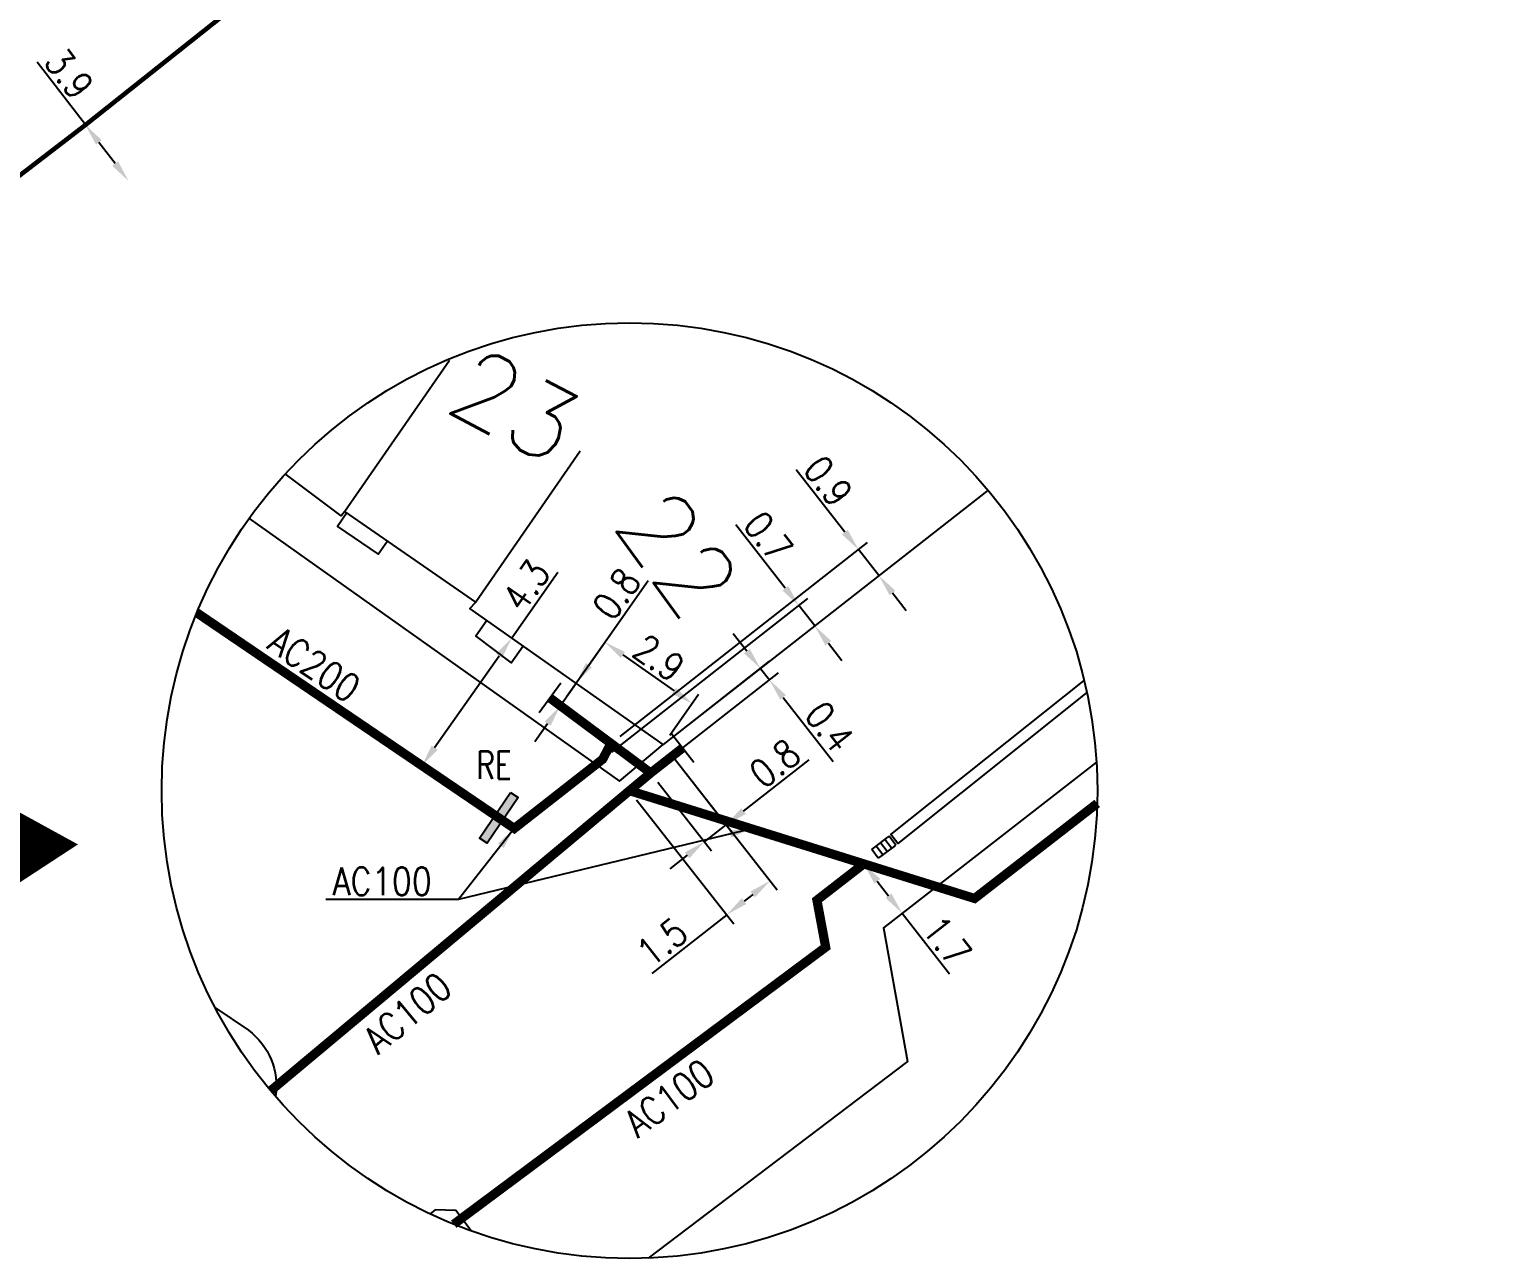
# Model space of a CAD drawing. Header units: millimetres. Extents: x 160996 to 162003, y 120996 to 122000.
# Drawn here: x 161220.3 to 161300.5, y 121513.4 to 121580.3 of the extents above; entities that cross this region are included whole.
import ezdxf
from ezdxf.enums import TextEntityAlignment as Align

# ---------------------------------------------------------------- set-up
doc = ezdxf.new("R2010")
doc.units = ezdxf.units.MM
doc.header["$PDMODE"] = 34
doc.linetypes.add('L_100_AP', pattern=[14, 10, -1.5, 1, -1.5])
doc.linetypes.add('L_100_PE', pattern=[14, 10, -1.5, 1, -1.5])
doc.layers.get('0').update_dxf_attribs({"linetype": 'CONTINUOUS'})
doc.layers.get('Defpoints').update_dxf_attribs({"linetype": 'CONTINUOUS'})
for name, color, linetype in [('L_140', 3, 'CONTINUOUS'), ('L_340', 7, 'CONTINUOUS'), ('L_900', 7, 'CONTINUOUS'), ('W0008', 7, 'CONTINUOUS'), ('W0100', 7, 'CONTINUOUS'), ('W0334', 7, 'CONTINUOUS'), ('W0400', 7, 'CONTINUOUS'), ('W0991', 7, 'CONTINUOUS'), ('W1102', 7, 'CONTINUOUS')]:
    doc.layers.add(name, color=color, linetype=linetype)
doc.styles.get("Standard").update_dxf_attribs({"font": 'romans.shx', "width": 0.85})
doc.dimstyles.get("Standard").update_dxf_attribs({"dimtxt": 1.5, "dimasz": 1.2, "dimexe": 0.625, "dimexo": 0.625, "dimgap": 0.25, "dimtad": 1, "dimdec": 1, "dimzin": 0, "dimdsep": 46, "dimtxsty": 'Standard', "dimcen": -0.5, "dimadec": 0, "dimazin": 0, "dimtfac": 1, "dimtdec": 1, "dimtmove": 0, "dimatfit": 3, "dimfxl": 0, "dimtolj": 1, "dimtzin": 0, "dimarcsym": 0})

# ---------------------------------------------------------------- blocks, each defined once
blk = doc.blocks.new('*D184')
at = {"layer": 'Defpoints', "color": 0, "linetype": 'Continuous', "transparency": 16777216}
for p in [(161223.314, 121575.062), (161225.662, 121572.011), (161225.662, 121572.011)]:
    blk.add_point(p, dxfattribs=at)
at = {"layer": 'L_140', "color": 0, "linetype": 'Continuous', "lineweight": -2, "transparency": 16777216}
for p, q in [((161223.314, 121575.062), (161220.684, 121578.477)), ((161224.93, 121572.962), (161224.046, 121574.111))]:
    blk.add_line(p, q, dxfattribs=at)
at = {"layer": 'L_140', "color": 0, "linetype": 'Continuous', "transparency": 16777216}
for points in [[(161224.204, 121574.233), (161223.887, 121573.989), (161223.314, 121575.062)], [(161225.089, 121573.084), (161224.772, 121572.84), (161225.662, 121572.011)]]:
    blk.add_solid(points, dxfattribs=at)
at = {"layer": 'L_140', "color": 0, "linetype": 'Continuous', "transparency": 16777216, "insert": (161222.426, 121577.855), "char_height": 1.5, "attachment_point": 5, "rotation": 307.58974}
blk.add_mtext('\\A1;3.9', dxfattribs=at)
blk = doc.blocks.new('T400')
for p, q in [((-0.15, 0.3), (0.15, 0.3)), ((-0.15, -0.25), (-0.15, 0.3)), ((-0.15, 0.15), (0.15, 0.15)), ((-0.15, 0), (0.15, 0)), ((0.15, 0.3), (0.15, -0.25)), ((-0.15, -0.15), (0.15, -0.15)), ((-0.15, -0.25), (-0.15, -0.3)), ((-0.15, -0.3), (0.15, -0.3)), ((0.15, -0.3), (0.15, -0.25))]:
    blk.add_line(p, q)
blk = doc.blocks.new('L_340_07')
at = {"color": 0, "linetype": 'Continuous', "flags": 128}
blk.add_lwpolyline([(0.35, -0.5), (0.35, 0.5)], dxfattribs=at)
at = {"color": 0, "linetype": 'Continuous', "const_width": 0.25, "flags": 128}
blk.add_lwpolyline([(0, 0), (0.35, 0)], dxfattribs=at)
at = {"color": 0, "linetype": 'Continuous', "width": 0.75, "flags": 3}
for tag, p in [('DEF_LEG', (0.723, -3.465)), ('DEF_COUP', (0.723, -5.965)), ('DEF_TYPE', (0.723, -8.465))]:
    blk.add_attdef(tag, text='', height=1.2, dxfattribs=at).set_placement(p, align=Align.MIDDLE)
blk = doc.blocks.new('L_340_20')
at = {"linetype": 'Continuous'}
blk.add_hatch(color=0, dxfattribs=at).paths.add_polyline_path([(0.125, 0.75), (-0.125, 0.75), (-0.125, -0.75), (0.125, -0.75)])
at = {"color": 0, "linetype": 'Continuous'}
blk.add_lwpolyline([(-0.125, 0.75), (0.125, 0.75), (0.125, -0.75), (-0.125, -0.75)], close=True, dxfattribs=at)
at = {"color": 0, "linetype": 'Continuous', "width": 0.75}
for tag, height, flags, p in [('RE', 1, 8, (0, 1.867)), ('DEF_LEG', 1.2, 3, (0, -5)), ('DEF_COUP', 1.2, 3, (0, -7.5)), ('DEF_TYPE', 1.2, 3, (0, -10))]:
    blk.add_attdef(tag, text='', height=height, dxfattribs=dict(at, flags=flags)).set_placement(p, align=Align.MIDDLE)
blk = doc.blocks.new('*D235')
at = {"layer": 'Defpoints', "color": 0, "linetype": 'Continuous', "transparency": 16777216}
for p in [(161284.628, 121557.195), (161285.738, 121555.778), (161271.155, 121546.646)]:
    blk.add_point(p, dxfattribs=at)
at = {"layer": 'L_140', "color": 0, "linetype": 'Continuous', "lineweight": -2, "transparency": 16777216}
for p, q in [((161283.888, 121558.14), (161281.231, 121561.534)), ((161271.647, 121547.031), (161285.12, 121557.58)), ((161285.738, 121555.778), (161284.628, 121557.195)), ((161286.477, 121554.833), (161287.217, 121553.888))]:
    blk.add_line(p, q, dxfattribs=at)
at = {"layer": 'L_140', "color": 0, "linetype": 'Continuous', "transparency": 16777216}
for points in [[(161284.046, 121558.263), (161283.731, 121558.016), (161284.628, 121557.195)], [(161286.635, 121554.956), (161286.32, 121554.709), (161285.738, 121555.778)]]:
    blk.add_solid(points, dxfattribs=at)
at = {"layer": 'L_140', "color": 0, "linetype": 'Continuous', "transparency": 16777216, "insert": (161282.977, 121560.926), "char_height": 1.5, "attachment_point": 5, "rotation": 308.05969}
blk.add_mtext('\\A1;0.9', dxfattribs=at)
blk = doc.blocks.new('*D236')
at = {"layer": 'Defpoints', "color": 0, "linetype": 'Continuous', "transparency": 16777216}
for p in [(161284.915, 121540.091), (161284.915, 121540.091), (161287.002, 121537.407)]:
    blk.add_point(p, dxfattribs=at)
at = {"layer": 'L_140', "color": 0, "linetype": 'Continuous', "lineweight": -2, "transparency": 16777216}
for p, q in [((161285.652, 121539.144), (161286.265, 121538.354)), ((161287.002, 121537.407), (161289.573, 121534.099))]:
    blk.add_line(p, q, dxfattribs=at)
at = {"layer": 'L_140', "color": 0, "linetype": 'Continuous', "transparency": 16777216}
for points in [[(161285.81, 121539.266), (161285.494, 121539.021), (161284.915, 121540.091)], [(161286.423, 121538.477), (161286.107, 121538.231), (161287.002, 121537.407)]]:
    blk.add_solid(points, dxfattribs=at)
at = {"layer": 'L_140', "color": 0, "linetype": 'Continuous', "transparency": 16777216, "insert": (161289.445, 121535.893), "char_height": 1.5, "attachment_point": 5, "rotation": 307.8615}
blk.add_mtext('\\A1;1.7', dxfattribs=at)
blk = doc.blocks.new('*D237')
at = {"layer": 'Defpoints', "color": 0, "linetype": 'Continuous', "transparency": 16777216}
for p in [(161282.247, 121553.045), (161282.247, 121553.045), (161270.702, 121545.784)]:
    blk.add_point(p, dxfattribs=at)
at = {"layer": 'L_140', "color": 0, "linetype": 'Continuous', "lineweight": -2, "transparency": 16777216}
for p, q in [((161280.645, 121555.092), (161277.95, 121558.534)), ((161271.194, 121546.169), (161281.877, 121554.533)), ((161282.247, 121553.045), (161281.384, 121554.147)), ((161282.987, 121552.1), (161283.727, 121551.155))]:
    blk.add_line(p, q, dxfattribs=at)
at = {"layer": 'L_140', "color": 0, "linetype": 'Continuous', "transparency": 16777216}
for points in [[(161280.802, 121555.215), (161280.487, 121554.969), (161281.384, 121554.147)], [(161283.145, 121552.223), (161282.83, 121551.977), (161282.247, 121553.045)]]:
    blk.add_solid(points, dxfattribs=at)
at = {"layer": 'L_140', "color": 0, "linetype": 'Continuous', "transparency": 16777216, "insert": (161279.715, 121557.902), "char_height": 1.5, "attachment_point": 5, "rotation": 308.05969}
blk.add_mtext('\\A1;0.7', dxfattribs=at)
blk = doc.blocks.new('*D238')
at = {"layer": 'Defpoints', "color": 0, "linetype": 'Continuous', "transparency": 16777216}
for p in [(161269.26, 121549.926), (161269.26, 121549.926), (161268.397, 121548.699)]:
    blk.add_point(p, dxfattribs=at)
at = {"layer": 'L_340', "color": 0, "linetype": 'Continuous', "lineweight": -2, "transparency": 16777216}
for p, q in [((161269.95, 121550.908), (161273.182, 121555.508)), ((161268.397, 121548.699), (161269.26, 121549.926)), ((161267.707, 121547.717), (161267.017, 121546.735))]:
    blk.add_line(p, q, dxfattribs=at)
at = {"layer": 'L_340', "color": 0, "linetype": 'Continuous', "transparency": 16777216}
for points in [[(161269.786, 121551.023), (161270.113, 121550.793), (161269.26, 121549.926)], [(161267.544, 121547.832), (161267.871, 121547.602), (161268.397, 121548.699)]]:
    blk.add_solid(points, dxfattribs=at)
at = {"layer": 'L_340', "color": 0, "linetype": 'Continuous', "transparency": 16777216, "insert": (161271.452, 121554.786), "char_height": 1.5, "attachment_point": 5, "rotation": 54.9041}
blk.add_mtext('\\A1;0.8', dxfattribs=at)
blk = doc.blocks.new('*D239')
at = {"layer": 'Defpoints', "color": 0, "linetype": 'Continuous', "transparency": 16777216}
for p in [(161268.397, 121548.699), (161275.569, 121548.817), (161274.005, 121546.592)]:
    blk.add_point(p, dxfattribs=at)
at = {"layer": 'L_340', "color": 0, "linetype": 'Continuous', "lineweight": -2, "transparency": 16777216}
for p, q in [((161268.757, 121549.21), (161271.183, 121552.663)), ((161271.805, 121551.462), (161274.587, 121549.507)), ((161274.364, 121547.103), (161275.928, 121549.329))]:
    blk.add_line(p, q, dxfattribs=at)
at = {"layer": 'L_340', "color": 0, "linetype": 'Continuous', "transparency": 16777216}
for points in [[(161271.92, 121551.626), (161271.69, 121551.298), (161270.824, 121552.152)], [(161274.702, 121549.671), (161274.472, 121549.344), (161275.569, 121548.817)]]:
    blk.add_solid(points, dxfattribs=at)
at = {"layer": 'L_340', "color": 0, "linetype": 'Continuous', "transparency": 16777216, "insert": (161273.771, 121551.303), "char_height": 1.5, "attachment_point": 5, "rotation": 324.9041}
blk.add_mtext('\\A1;2.9', dxfattribs=at)
blk = doc.blocks.new('*D240')
at = {"layer": 'Defpoints', "color": 0, "linetype": 'Continuous', "transparency": 16777216}
for p in [(161265.755, 121552.389), (161265.755, 121552.389), (161260.867, 121545.435)]:
    blk.add_point(p, dxfattribs=at)
at = {"layer": 'L_140', "color": 0, "linetype": 'Continuous', "lineweight": -2, "transparency": 16777216}
for p, q in [((161265.755, 121552.389), (161268.268, 121555.966)), ((161261.557, 121546.416), (161265.065, 121551.407)), ((161260.356, 121545.794), (161260.356, 121545.794))]:
    blk.add_line(p, q, dxfattribs=at)
at = {"layer": 'L_140', "color": 0, "linetype": 'Continuous', "transparency": 16777216}
for points in [[(161264.901, 121551.522), (161265.228, 121551.292), (161265.755, 121552.389)], [(161261.394, 121546.531), (161261.721, 121546.302), (161260.867, 121545.435)]]:
    blk.add_solid(points, dxfattribs=at)
at = {"layer": 'L_140', "color": 0, "linetype": 'Continuous', "transparency": 16777216, "insert": (161266.538, 121555.243), "char_height": 1.5, "attachment_point": 5, "rotation": 54.9041}
blk.add_mtext('\\A1;4.3', dxfattribs=at)
blk = doc.blocks.new('*D241')
at = {"layer": 'Defpoints', "color": 0, "linetype": 'Continuous', "transparency": 16777216}
for p in [(161279.782, 121550.099), (161274.005, 121546.592), (161274.498, 121545.962)]:
    blk.add_point(p, dxfattribs=at)
at = {"layer": 'L_340', "color": 0, "linetype": 'Continuous', "lineweight": -2, "transparency": 16777216}
for p, q in [((161278.549, 121551.673), (161277.809, 121552.618)), ((161274.497, 121546.977), (161279.781, 121551.114)), ((161279.289, 121550.729), (161279.782, 121550.099)), ((161274.99, 121546.347), (161280.274, 121550.484)), ((161280.522, 121549.154), (161283.254, 121545.664))]:
    blk.add_line(p, q, dxfattribs=at)
at = {"layer": 'L_340', "color": 0, "linetype": 'Continuous', "transparency": 16777216}
for points in [[(161278.707, 121551.797), (161278.392, 121551.55), (161279.289, 121550.729)], [(161280.679, 121549.277), (161280.364, 121549.031), (161279.782, 121550.099)]]:
    blk.add_solid(points, dxfattribs=at)
at = {"layer": 'L_340', "color": 0, "linetype": 'Continuous', "transparency": 16777216, "insert": (161283.045, 121547.553), "char_height": 1.5, "attachment_point": 5, "rotation": 308.05969}
blk.add_mtext('\\A1;0.4', dxfattribs=at)
blk = doc.blocks.new('*D242')
at = {"layer": 'Defpoints', "color": 0, "linetype": 'Continuous', "transparency": 16777216}
for p in [(161274.005, 121546.592), (161273.317, 121545.037), (161277.427, 121542.221)]:
    blk.add_point(p, dxfattribs=at)
at = {"layer": 'L_140', "color": 0, "linetype": 'Continuous', "lineweight": -2, "transparency": 16777216}
for p, q in [((161274.39, 121546.099), (161277.812, 121541.729)), ((161278.372, 121542.961), (161281.935, 121545.751)), ((161273.703, 121544.545), (161276.631, 121540.805)), ((161276.246, 121541.297), (161277.427, 121542.221)), ((161275.301, 121540.557), (161274.356, 121539.817))]:
    blk.add_line(p, q, dxfattribs=at)
at = {"layer": 'L_140', "color": 0, "linetype": 'Continuous', "transparency": 16777216}
for points in [[(161278.248, 121543.119), (161278.495, 121542.804), (161277.427, 121542.221)], [(161275.178, 121540.714), (161275.424, 121540.399), (161276.246, 121541.297)]]:
    blk.add_solid(points, dxfattribs=at)
at = {"layer": 'L_140', "color": 0, "linetype": 'Continuous', "transparency": 16777216, "insert": (161280.07, 121545.561), "char_height": 1.5, "attachment_point": 5, "rotation": 38.05969}
blk.add_mtext('\\A1;0.8', dxfattribs=at)
blk = doc.blocks.new('*D243')
at = {"layer": 'Defpoints', "color": 0, "linetype": 'Continuous', "transparency": 16777216}
for p in [(161274.005, 121546.592), (161272.166, 121544.074), (161279.816, 121539.17)]:
    blk.add_point(p, dxfattribs=at)
at = {"layer": 'L_140', "color": 0, "linetype": 'Continuous', "lineweight": -2, "transparency": 16777216}
for p, q in [((161274.39, 121546.099), (161280.201, 121538.678)), ((161272.551, 121543.582), (161277.839, 121536.828)), ((161278.871, 121538.43), (161278.399, 121538.06)), ((161277.454, 121537.321), (161273.374, 121534.126))]:
    blk.add_line(p, q, dxfattribs=at)
at = {"layer": 'L_140', "color": 0, "linetype": 'Continuous', "transparency": 16777216}
for points in [[(161278.748, 121538.588), (161278.994, 121538.273), (161279.816, 121539.17)], [(161278.275, 121538.218), (161278.522, 121537.903), (161277.454, 121537.321)]]:
    blk.add_solid(points, dxfattribs=at)
at = {"layer": 'L_140', "color": 0, "linetype": 'Continuous', "transparency": 16777216, "insert": (161273.934, 121535.835), "char_height": 1.5, "attachment_point": 5, "rotation": 38.05969}
blk.add_mtext('\\A1;1.5', dxfattribs=at)
blk = doc.blocks.new('detail02')
at = {"layer": 'L_140', "linetype": 'L_100_PE', "flags": 128}
blk.add_lwpolyline([(161248.616, 121553.756, 0.5, 0.5, 0), (161260.867, 121545.435, 0.5, 0.5, 0), (161265.895, 121542.02, 0.5, 0.5, 0), (161270.702, 121545.784, 0.5, 0.5, 0), (161271.155, 121546.646, 0, 0, 0)], format="xyseb", dxfattribs=at)
at = {"layer": 'L_140', "linetype": 'L_100_AP', "const_width": 0.5, "flags": 128}
for points in [[(161273.317, 121545.037), (161268.397, 121548.699)], [(161273.317, 121545.037), (161274.498, 121545.962)], [(161273.317, 121545.037), (161252.631, 121527.742)], [(161272.166, 121544.074), (161290.945, 121538.207), (161297.619, 121543.38)], [(161284.915, 121540.091), (161282.366, 121538.115), (161282.841, 121535.557), (161262.599, 121520.478)]]:
    blk.add_lwpolyline(points, dxfattribs=at)
at = {"layer": 'L_900', "color": 7, "linetype": 'Continuous'}
blk.add_circle((161272.166, 121544.074), 25.462, dxfattribs=at)
at = {"layer": 'W0008', "color": 7}
for points in [[(161251.456, 121558.887), (161271.627, 121544.593), (161274.005, 121546.592)], [(161297.58, 121545.624), (161285.992, 121536.615), (161287.288, 121529.339), (161273.18, 121518.632)], [(161263.543, 121520.118), (161262.705, 121521.215), (161261.587, 121521.255), (161261.32, 121521.038)]]:
    blk.add_lwpolyline(points, dxfattribs=at)
blk.add_lwpolyline([(161249.604, 121532.272), (161251.421, 121531.032, -0.278825), (161252.893, 121527.436)], format="xyb", dxfattribs=at)
at = {"layer": 'W0100', "color": 7}
blk.add_lwpolyline([(161291.68, 121560.43), (161274.005, 121546.592), (161263.476, 121553.991), (161263.794, 121554.337), (161256.679, 121559.264), (161256.463, 121559.031), (161253.426, 121561.311)], dxfattribs=at)
at = {"layer": 'W0334', "color": 7}
for points in [[(161256.778, 121559.195), (161256.266, 121558.455), (161258.491, 121556.948), (161258.987, 121557.665)], [(161264.4, 121553.341), (161263.801, 121552.489), (161265.718, 121551.03), (161266.37, 121551.957)], [(161297.062, 121549.411), (161286.775, 121541.207), (161286.396, 121541.681), (161296.911, 121550.068)]]:
    blk.add_lwpolyline(points, dxfattribs=at)
at = {"layer": 'W1102', "color": 7}
for p, q in [((161262.371, 121567.485), (161256.679, 121559.264)), ((161269.486, 121562.558), (161263.794, 121554.337))]:
    blk.add_line(p, q, dxfattribs=at)
at = {"layer": 'L_340'}
for p, xscale, yscale, zscale, rotation in [((161268.397, 121548.699), 2.000000000013225, 2.000000000013225, 2.000000000013225, 143.3395236432991), ((161274.498, 121545.962), 1.999999999990087, 1.999999999990087, 1.999999999990087, 38.05968815060645)]:
    blk.add_blockref('L_340_07', p, dxfattribs=dict(at, xscale=xscale, yscale=yscale, zscale=zscale, rotation=rotation))
ref = blk.add_blockref('L_340_20', (161265.046, 121542.597), dxfattribs=dict(at, xscale=2.000000000010117, yscale=2.000000000010117, zscale=2.000000000010117, rotation=325.813897691353))
ref.add_attrib('RE', 'RE', dxfattribs={"layer": '0', "color": 0, "linetype": 'Continuous', "height": 1.5, "width": 0.75, "flags": 8}).set_placement((161264.788, 121545.466), align=Align.MIDDLE)
at = {"layer": 'W0400', "color": 7, "xscale": 1.999999999999964, "yscale": 1.999999999999964, "zscale": 1.999999999999964, "rotation": 126.9905651333946}
blk.add_blockref('T400', (161286.005, 121540.995), dxfattribs=at)
at = {"layer": 'L_140', "linetype": 'Continuous', "width": 0.85}
for s, rotation, p in [('AC200', 325.8139, (161255.012, 121550.937)), ('AC100', 39.89756, (161260.078, 121531.981)), ('AC100', 36.6848, (161274.324, 121527.346))]:
    blk.add_text(s, height=1.5, rotation=rotation, dxfattribs=at).set_placement(p, align=Align.MIDDLE)
at = {"layer": 'L_140', "linetype": 'Continuous', "insert": (161261.408, 121538.393), "char_height": 1.5, "attachment_point": 9}
blk.add_mtext('AC100', dxfattribs=at)
at = {"layer": 'W0991', "color": 7, "linetype": 'Continuous'}
for s, rotation, p in [('23', 332.47761, (161265.929, 121565.022)), ('22', 306.08938, (161274.79, 121556.979))]:
    blk.add_text(s, height=4, rotation=rotation, dxfattribs=at).set_placement(p, align=Align.MIDDLE)
at = {"layer": 'L_140', "linetype": 'Continuous'}
for base, p1, p2, angle, picture, middle in [((161284.628, 121557.195), (161285.738, 121555.778), (161271.155, 121546.646), 308.05969, '*D235', (161282.19, 121560.309)), ((161282.247, 121553.045), (161270.702, 121545.784), (161282.247, 121553.045), 128.05969, '*D237', (161278.927, 121557.286)), ((161265.755, 121552.389), (161260.867, 121545.435), (161265.755, 121552.389), 234.9041, '*D240', (161267.356, 121554.669)), ((161279.816, 121539.17), (161272.166, 121544.074), (161274.005, 121546.592), 218.05969, '*D243', (161274.55, 121535.047)), ((161277.4268, 121542.2214), (161273.3173, 121545.0369), (161274.0051, 121546.5915), 218.05969, '*D242', (161280.6865, 121544.7736)), ((161284.915, 121540.091), (161287.002, 121537.407), (161284.915, 121540.091), 307.8615, '*D236', (161288.656, 121535.279))]:
    dim = blk.add_linear_dim(base=base, p1=p1, p2=p2, angle=angle, dimstyle='Standard', override={"dimlfac": 0.5}, dxfattribs=at)
    dim.commit()
    dim.dimension.update_dxf_attribs({"geometry": picture, "text_midpoint": middle, "dimtype": 128})
at = {"layer": 'L_340', "linetype": 'Continuous'}
for base, p1, p2, angle, picture, middle in [((161269.2596, 121549.9262), (161268.3972, 121548.6989), (161269.2596, 121549.9262), 234.9041, '*D238', (161272.2705, 121554.2109)), ((161275.569, 121548.817), (161268.397, 121548.699), (161274.005, 121546.592), 144.9041, '*D239', (161273.196, 121550.485)), ((161279.782, 121550.099), (161274.005, 121546.592), (161274.498, 121545.962), 128.05969, '*D241', (161282.258, 121546.937))]:
    dim = blk.add_linear_dim(base=base, p1=p1, p2=p2, angle=angle, dimstyle='Standard', override={"dimlfac": 0.5}, dxfattribs=at)
    dim.commit()
    dim.dimension.update_dxf_attribs({"geometry": picture, "text_midpoint": middle, "dimtype": 128})
at = {"layer": 'L_140', "linetype": 'Continuous', "annotation_type": 0, "has_hookline": 1, "hookline_direction": 1, "text_width": 5.768}
blk.add_leader([(161265.895, 121542.02), (161262.858, 121538.143), (161261.658, 121538.143)], dimstyle='Standard', override={"dimlfac": 0.5}, dxfattribs=at)
at = {"layer": 'L_140', "linetype": 'Continuous'}
blk.add_leader([(161278.808, 121541.999), (161262.858, 121538.143)], dimstyle='Standard', override={"dimlfac": 0.5}, dxfattribs=at)

msp = doc.modelspace()

# ---------------------------------------------------------------- linework, layer by layer
at = {"layer": 'L_140', "linetype": 'L_100_AP', "flags": 128}
msp.add_lwpolyline([(161140.108, 121542.874, 0.25, 0.25, 0), (161149.498, 121539.94, 0.25, 0.25, 0), (161154.141, 121543.539, 0.25, 0.25, 0), (161156.545, 121545.66, 0.25, 0.25, 0), (161176.721, 121561.069, 0.25, 0.25, 0), (161178.716, 121562.576, 0.25, 0.25, 0), (161189.879, 121561.746, 0.25, 0.25, 0), (161192.894, 121558.754, 0.25, 0.25, 0), (161196.003, 121554.825, 0.25, 0.25, 0), (161197.883, 121556.304, 0.25, 0.25, 0), (161197.883, 121556.304, 0.25, 0.25, 0), (161198.246, 121555.823, 0.25, 0.25, 0), (161200.921, 121557.865, 0.25, 0.25, 0), (161223.314, 121575.062, 0.25, 0.25, 0), (161248.362, 121594.961, 0.25, 0.25, 0), (161262.861, 121606.755, 0.25, 0.25, 0), (161282.099, 121621.431, 0.25, 0.25, 0), (161297.014, 121632.472, 0.25, 0.25, 0), (161307.93, 121636.536, 0.25, 0.25, 0), (161324.309, 121642.275, 0.25, 0.25, 0), (161334.7, 121644.842, 0.25, 0.25, 0), (161335.693, 121645.204, 0.25, 0.25, 0), (161342.542, 121647.703, 0.25, 0.25, 0), (161342.774, 121648.213, 0.25, 0.25, 0), (161344.651, 121648.898, 0, 0, 0)], format="xyseb", dxfattribs=at)
at = {"layer": 'L_900', "color": 7, "linetype": 'Continuous', "flags": 128}
msp.add_lwpolyline([(161177.263, 121534.143, 0.914, 5.481, 0), (161213.778, 121535.552, 5.481, 0, 0), (161222.907, 121535.904, 0, 10.963, 0), (161213.778, 121535.552, 10.963, 10.963, 0)], format="xyseb", dxfattribs=at)

# ---------------------------------------------------------------- block references
at = {"layer": 'L_900', "color": 7, "linetype": 'Continuous'}
msp.add_blockref('detail02', (-19.239, -5.245), dxfattribs=at)

# ---------------------------------------------------------------- dimensions: what is measured, and where the dimension line sits
at = {"layer": 'L_140', "linetype": 'Continuous'}
dim = msp.add_linear_dim(base=(161225.662, 121572.011), p1=(161223.314, 121575.062), p2=(161225.662, 121572.011), angle=127.58974, dimstyle='Standard', dxfattribs=at)
dim.commit()
dim.dimension.update_dxf_attribs({"geometry": '*D184', "text_midpoint": (161221.633, 121577.245), "dimtype": 160})

doc.saveas('drawing.dxf')
